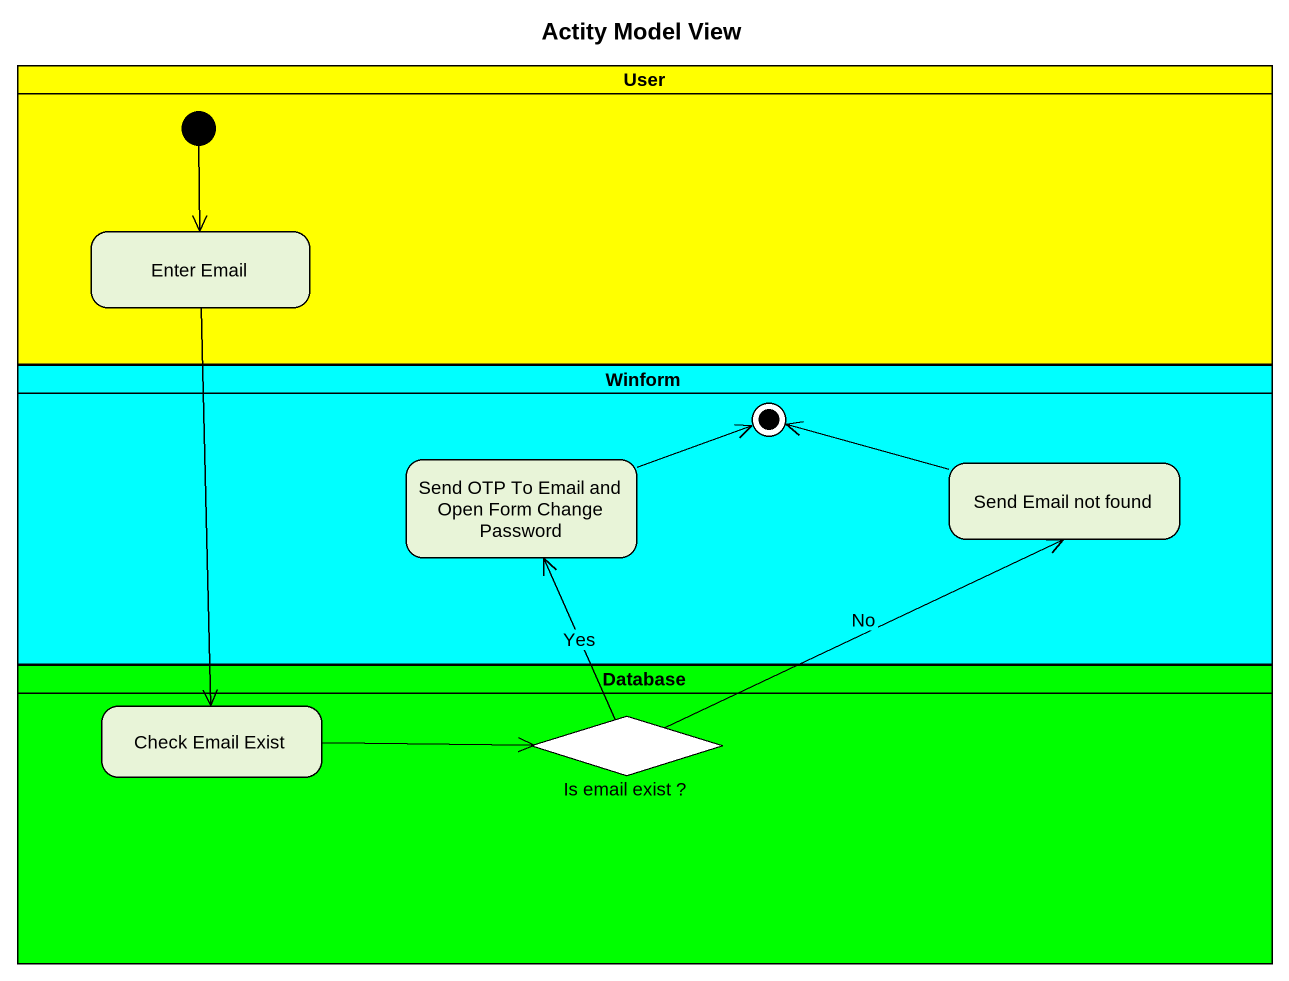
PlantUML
@startuml
title Actity Model View
hide empty description
state User <<partition>> #FFFF00 {
  state "Enter Email" as Enter_Email
  [*] --> Enter_Email
}
state Winform <<partition>> #00FFFF {
  state "Send OTP To Email and Open Form Change Password" as Send_OTP_To_Email_and_Open
  state "Send Email not found" as Send_Email_not_found
  Send_OTP_To_Email_and_Open -right-> [*]
  Send_Email_not_found -left-> [*]
}
state "Database" as Database_ <<partition>> #00FF00 {
  state "Check Email Exist" as Check_Email_Exist
  state "Is email exist ?" as Is_email_exist <<choice>>
}
Enter_Email --> Check_Email_Exist
Check_Email_Exist -right-> Is_email_exist
Is_email_exist -up-> Send_OTP_To_Email_and_Open : Yes
Is_email_exist -right-> Send_Email_not_found : No
@enduml
